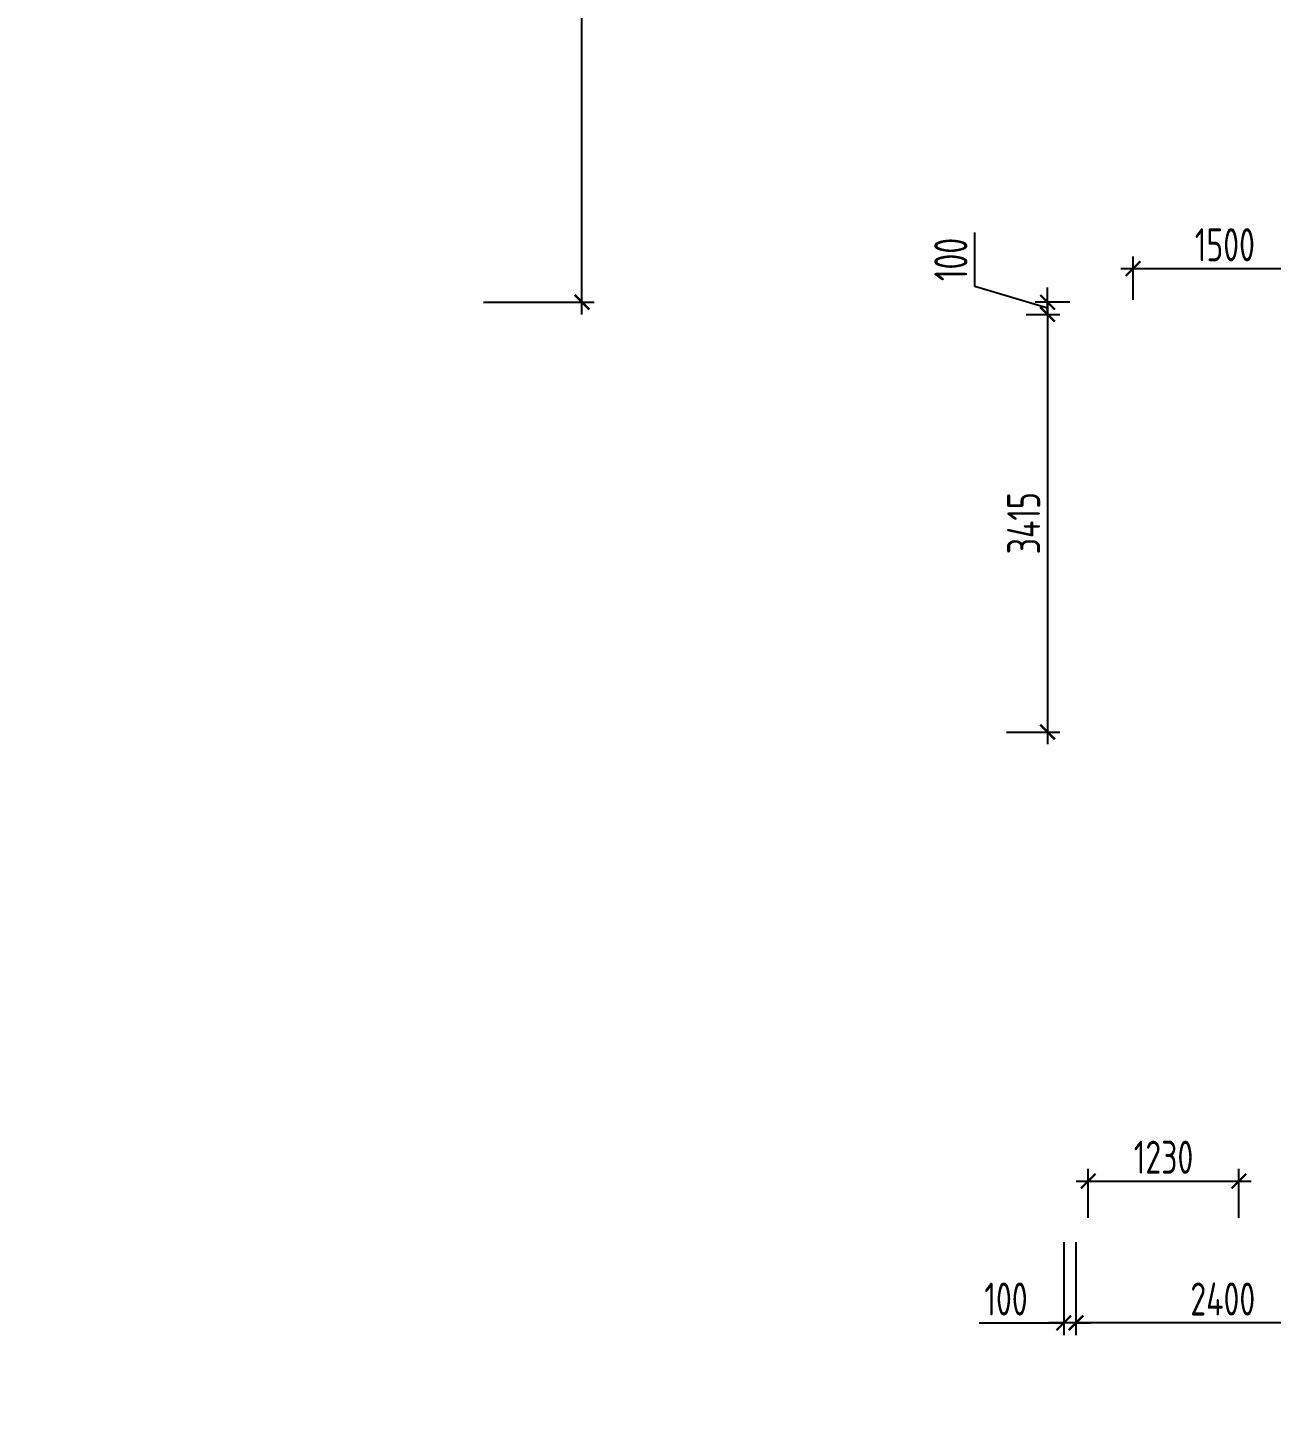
# Model space of a CAD drawing. Header units: millimetres. Extents: x -350007 to 536090, y -888 to 198380.
# Drawn here: x -180628 to -170471, y 69494 to 80921 of the extents above; entities that cross this region are included whole.
import ezdxf

# ---------------------------------------------------------------- set-up
doc = ezdxf.new("R2010")
doc.units = ezdxf.units.MM
doc.layers.add('АР_Размеры нов.', color=15, linetype='Continuous', lineweight=0)
doc.styles.add('ISOCPEUR', font='isocpeur.ttf', dxfattribs={"width": 0.7})
doc.dimstyles.new('R_100', dxfattribs={"dimtxt": 270, "dimasz": 120, "dimexe": 100, "dimexo": 0, "dimgap": 60, "dimtad": 1, "dimdec": 0, "dimrnd": 5, "dimzin": 0, "dimdsep": 46, "dimtxsty": 'ISOCPEUR', "dimblk": 'ARCHTICK', "dimcen": 0, "dimdle": 100, "dimclrd": 256, "dimclre": 256, "dimclrt": 256, "dimadec": 0, "dimazin": 0, "dimtfac": 2, "dimtdec": 0, "dimtofl": 0, "dimtmove": 1, "dimatfit": 3, "dimfxl": 1, "dimtvp": 3, "dimtolj": 1, "dimtzin": 0, "dimarcsym": 0})

# ---------------------------------------------------------------- blocks, each defined once
blk = doc.blocks.new('_ArchTick')
at = {"color": 0, "linetype": 'ByBlock', "const_width": 0.15}
blk.add_lwpolyline([(-0.5, -0.5), (0.5, 0.5)], dxfattribs=at)
blk = doc.blocks.new('*D2772')
at = {"layer": 'АР_Размеры нов.', "lineweight": -2, "ltscale": 100, "transparency": 16777216}
for p, q in [((-171598, 78700), (-171598, 79054)), ((-170098, 78700), (-170098, 79054)), ((-171698, 78954), (-169998, 78954))]:
    blk.add_line(p, q, dxfattribs=at)
at = {"layer": 'АР_Размеры нов.', "lineweight": -2, "ltscale": 100, "transparency": 16777216, "xscale": 120, "yscale": 120, "zscale": 120, "rotation": 180}
blk.add_blockref('_ArchTick', (-171598, 78954), dxfattribs=at)
at = {"layer": 'АР_Размеры нов.', "lineweight": -2, "ltscale": 100, "transparency": 16777216, "xscale": 120, "yscale": 120, "zscale": 120}
blk.add_blockref('_ArchTick', (-170098, 78954), dxfattribs=at)
at = {"layer": 'АР_Размеры нов.', "ltscale": 100, "transparency": 16777216, "insert": (-170848, 79149), "char_height": 270, "attachment_point": 5, "style": 'ISOCPEUR'}
blk.add_mtext('\\A1;1500', dxfattribs=at)
blk = doc.blocks.new('*D2778')
at = {"layer": 'АР_Размеры нов.', "lineweight": -2, "ltscale": 100, "transparency": 16777216}
for p, q in [((-171964, 71196), (-171964, 71596)), ((-170734, 71196), (-170734, 71596)), ((-172064, 71496), (-170634, 71496))]:
    blk.add_line(p, q, dxfattribs=at)
at = {"layer": 'АР_Размеры нов.', "lineweight": -2, "ltscale": 100, "transparency": 16777216, "xscale": 120, "yscale": 120, "zscale": 120, "rotation": 180}
blk.add_blockref('_ArchTick', (-171964, 71496), dxfattribs=at)
at = {"layer": 'АР_Размеры нов.', "lineweight": -2, "ltscale": 100, "transparency": 16777216, "xscale": 120, "yscale": 120, "zscale": 120}
blk.add_blockref('_ArchTick', (-170734, 71496), dxfattribs=at)
at = {"layer": 'АР_Размеры нов.', "ltscale": 100, "transparency": 16777216, "insert": (-171349, 71691), "char_height": 270, "attachment_point": 5, "style": 'ISOCPEUR'}
blk.add_mtext('\\A1;1230', dxfattribs=at)
blk = doc.blocks.new('*D1737')
at = {"layer": 'АР_Размеры нов.', "lineweight": -2, "ltscale": 500, "transparency": 16777216}
for p, q in [((-172065, 70996), (-172065, 70237)), ((-169664, 70996), (-169664, 70237)), ((-169564, 70337), (-172165, 70337))]:
    blk.add_line(p, q, dxfattribs=at)
at = {"layer": 'АР_Размеры нов.', "lineweight": -2, "ltscale": 500, "transparency": 16777216, "xscale": 120, "yscale": 120, "zscale": 120, "rotation": 180}
blk.add_blockref('_ArchTick', (-172065, 70337), dxfattribs=at)
at = {"layer": 'АР_Размеры нов.', "lineweight": -2, "ltscale": 500, "transparency": 16777216, "xscale": 120, "yscale": 120, "zscale": 120}
blk.add_blockref('_ArchTick', (-169664, 70337), dxfattribs=at)
at = {"layer": 'АР_Размеры нов.', "lineweight": 13, "ltscale": 500, "transparency": 16777216, "insert": (-170865, 70532), "char_height": 270, "attachment_point": 5, "style": 'ISOCPEUR'}
blk.add_mtext('\\A1;2400', dxfattribs=at)
blk = doc.blocks.new('*D1738')
at = {"layer": 'АР_Размеры нов.', "lineweight": -2, "ltscale": 500, "transparency": 16777216}
for p, q in [((-172165, 70996), (-172165, 70237)), ((-172065, 70996), (-172065, 70237)), ((-172856, 70337), (-172165, 70337)), ((-172165, 70337), (-172285, 70337)), ((-172065, 70337), (-172165, 70337)), ((-172065, 70337), (-171945, 70337))]:
    blk.add_line(p, q, dxfattribs=at)
at = {"layer": 'АР_Размеры нов.', "lineweight": -2, "ltscale": 500, "transparency": 16777216, "xscale": 120, "yscale": 120, "zscale": 120}
blk.add_blockref('_ArchTick', (-172165, 70337), dxfattribs=at)
at = {"layer": 'АР_Размеры нов.', "lineweight": -2, "ltscale": 500, "transparency": 16777216, "xscale": 120, "yscale": 120, "zscale": 120, "rotation": 180}
blk.add_blockref('_ArchTick', (-172065, 70337), dxfattribs=at)
at = {"layer": 'АР_Размеры нов.', "lineweight": 13, "ltscale": 500, "transparency": 16777216, "insert": (-172636, 70532), "char_height": 270, "attachment_point": 5, "style": 'ISOCPEUR'}
blk.add_mtext('\\A1;100', dxfattribs=at)
blk = doc.blocks.new('*D2055')
at = {"layer": 'АР_Размеры нов.', "lineweight": -2, "ltscale": 500, "transparency": 16777216}
for p, q in [((-172297, 78680), (-172297, 75066)), ((-172472, 78580), (-172197, 78580)), ((-172631, 75166), (-172197, 75166))]:
    blk.add_line(p, q, dxfattribs=at)
at = {"layer": 'АР_Размеры нов.', "lineweight": -2, "ltscale": 500, "transparency": 16777216, "xscale": 120, "yscale": 120, "zscale": 120}
for p, rotation in [((-172297, 78580), 90), ((-172297, 75166), 270)]:
    blk.add_blockref('_ArchTick', p, dxfattribs=dict(at, rotation=rotation))
at = {"layer": 'АР_Размеры нов.', "lineweight": 13, "ltscale": 500, "transparency": 16777216, "insert": (-172492, 76873), "char_height": 270, "attachment_point": 5, "rotation": 90, "style": 'ISOCPEUR'}
blk.add_mtext('\\A1;3415', dxfattribs=at)
blk = doc.blocks.new('*D2200')
at = {"layer": 'АР_Размеры нов.', "lineweight": -2, "ltscale": 500, "transparency": 16777216}
for p, q in [((-172892, 78809), (-172892, 79250)), ((-172297, 78630), (-172892, 78809)), ((-172297, 78680), (-172297, 78800)), ((-172116, 78680), (-172397, 78680)), ((-172297, 78580), (-172297, 78680)), ((-172472, 78580), (-172197, 78580)), ((-172297, 78580), (-172297, 78460))]:
    blk.add_line(p, q, dxfattribs=at)
at = {"layer": 'АР_Размеры нов.', "lineweight": -2, "ltscale": 500, "transparency": 16777216, "xscale": 120, "yscale": 120, "zscale": 120}
for p, rotation in [((-172297, 78680), 270), ((-172297, 78580), 90)]:
    blk.add_blockref('_ArchTick', p, dxfattribs=dict(at, rotation=rotation))
at = {"layer": 'АР_Размеры нов.', "lineweight": 13, "ltscale": 500, "transparency": 16777216, "insert": (-173087, 79029), "char_height": 270, "attachment_point": 5, "rotation": 90, "style": 'ISOCPEUR'}
blk.add_mtext('\\A1;100', dxfattribs=at)
blk = doc.blocks.new('*D4780')
at = {"layer": 'АР_Размеры нов.', "lineweight": -2, "transparency": 16777216}
for p, q in [((-176101, 78580), (-176101, 86451)), ((-176906, 86351), (-176001, 86351)), ((-176906, 78680), (-176001, 78680))]:
    blk.add_line(p, q, dxfattribs=at)
at = {"layer": 'АР_Размеры нов.', "lineweight": -2, "transparency": 16777216, "xscale": 120, "yscale": 120, "zscale": 120}
for p, rotation in [((-176101, 86351), 90), ((-176101, 78680), 270)]:
    blk.add_blockref('_ArchTick', p, dxfattribs=dict(at, rotation=rotation))
at = {"layer": 'АР_Размеры нов.', "transparency": 16777216, "insert": (-176296, 82515), "char_height": 270, "attachment_point": 5, "rotation": 90, "style": 'ISOCPEUR'}
blk.add_mtext('\\A1;7670', dxfattribs=at)
blk = doc.blocks.new('*D7185')
at = {"layer": 'АР_Размеры нов.', "lineweight": -2, "transparency": 16777216}
for p, q in [((-152915, 120873), (-152915, 121315)), ((-153510, 120695), (-152915, 120873)), ((-153510, 120521), (-153510, 120869)), ((-154304, 120769), (-153410, 120769)), ((-154464, 120621), (-153410, 120621)), ((-281179, 60686), (-280586, 60686)), ((-280686, 59785), (-280686, 60786)), ((-281179, 59885), (-280586, 59885))]:
    blk.add_line(p, q, dxfattribs=at)
at = {"layer": 'АР_Размеры нов.', "lineweight": -2, "transparency": 16777216, "xscale": 120, "yscale": 120, "zscale": 120}
for p, rotation in [((-153510, 120769), 90), ((-153510, 120621), 270), ((-280686, 60686), 90), ((-280686, 59885), 270)]:
    blk.add_blockref('_ArchTick', p, dxfattribs=dict(at, rotation=rotation))
at = {"layer": 'АР_Размеры нов.', "transparency": 16777216, "char_height": 270, "attachment_point": 5, "rotation": 90, "style": 'ISOCPEUR'}
for s, insert in [('\\A1;150', (-153110, 121094)), ('\\A1;800', (-280881, 60286))]:
    blk.add_mtext(s, dxfattribs=dict(at, insert=insert))
blk = doc.blocks.new('*D7186')
at = {"layer": 'АР_Размеры нов.', "lineweight": -2, "transparency": 16777216}
for p, q in [((-172393, 113364), (-172393, 115311)), ((-171329, 115211), (-172493, 115211)), ((-171329, 113464), (-172493, 113464)), ((-281179, 59885), (-280586, 59885)), ((-280686, 59985), (-280686, 55406)), ((-281179, 55506), (-280586, 55506))]:
    blk.add_line(p, q, dxfattribs=at)
at = {"layer": 'АР_Размеры нов.', "lineweight": -2, "transparency": 16777216, "xscale": 120, "yscale": 120, "zscale": 120}
for p, rotation in [((-172393, 115211), 90), ((-172393, 113464), 270), ((-280686, 59885), 90), ((-280686, 55506), 270)]:
    blk.add_blockref('_ArchTick', p, dxfattribs=dict(at, rotation=rotation))
at = {"layer": 'АР_Размеры нов.', "transparency": 16777216, "char_height": 270, "attachment_point": 5, "rotation": 90, "style": 'ISOCPEUR'}
for s, insert in [('\\A1;1745', (-172588, 114338)), ('\\A1;4380', (-280881, 57695))]:
    blk.add_mtext(s, dxfattribs=dict(at, insert=insert))

msp = doc.modelspace()

# ---------------------------------------------------------------- dimensions: what is measured, and where the dimension line sits
at = {"layer": 'АР_Размеры нов.'}
for base, p1, p2, picture, middle in [((-153510.4, 120769.1), (-154463.9, 120620.7), (-154303.9, 120769.1), '*D7185', (-153110.4, 120933.4)), ((-280686, 60686.4), (-281179, 59884.7), (-281179, 60686.4), '*D7185', (-280881, 60285.5)), ((-172392.8, 115210.7), (-171328.9, 113464.4), (-171328.9, 115210.7), '*D7186', (-172587.8, 114337.6)), ((-280686, 55506), (-281179, 59884.7), (-281179, 55506), '*D7186', (-280881, 57695.3)), ((-176100.9, 86350.6), (-176906.4, 78680.3), (-176906.4, 86350.6), '*D4780', (-176295.9, 82515.5))]:
    dim = msp.add_linear_dim(base=base, p1=p1, p2=p2, angle=90, dimstyle='R_100', override={"dimpost": '\\X'}, dxfattribs=at)
    dim.commit()
    dim.dimension.update_dxf_attribs({"geometry": picture, "text_midpoint": middle})
at = {"layer": 'АР_Размеры нов.', "lineweight": 13, "ltscale": 500}
for base, p2, picture, middle in [((-172297.1, 78680.3), (-172116.2, 78680.3), '*D2200', (-173087.1, 78868.8)), ((-172297.1, 75165.7), (-172630.6, 75165.7), '*D2055', (-172492.1, 76873))]:
    dim = msp.add_linear_dim(base=base, p1=(-172471.9, 78580.3), p2=p2, angle=90, dimstyle='R_100', override={"dimpost": '\\X'}, dxfattribs=at)
    dim.commit()
    dim.dimension.update_dxf_attribs({"geometry": picture, "text_midpoint": middle})
at = {"layer": 'АР_Размеры нов.', "ltscale": 100}
for base, p1, p2, picture, middle in [((-170097.6, 78953.9), (-171597.6, 78700.3), (-170097.6, 78700.3), '*D2772', (-170847.6, 79148.9)), ((-170733.9, 71495.8), (-171963.9, 71195.7), (-170733.9, 71195.7), '*D2778', (-171348.9, 71690.8))]:
    dim = msp.add_linear_dim(base=base, p1=p1, p2=p2, dimstyle='R_100', override={"dimpost": '\\X', "dimfxl": 2.5, "dimarcsym": 1}, dxfattribs=at)
    dim.commit()
    dim.dimension.update_dxf_attribs({"geometry": picture, "text_midpoint": middle})
at = {"layer": 'АР_Размеры нов.', "lineweight": 13, "ltscale": 500}
dim = msp.add_linear_dim(base=(-172165.5, 70337.2), p1=(-172065.5, 70995.7), p2=(-172165.5, 70995.7), dimstyle='R_100', override={"dimpost": '\\X', "dimfxl": 300, "dimarcsym": 1}, dxfattribs=at)
dim.commit()
dim.dimension.update_dxf_attribs({"geometry": '*D1738', "text_midpoint": (-172635.7, 70217.7), "dimtype": 160})
dim = msp.add_linear_dim(base=(-172065.5, 70337.2), p1=(-169663.8, 70995.7), p2=(-172065.5, 70995.7), dimstyle='R_100', override={"dimpost": '\\X', "dimfxl": 300, "dimarcsym": 1}, dxfattribs=at)
dim.commit()
dim.dimension.update_dxf_attribs({"geometry": '*D1737', "text_midpoint": (-170864.7, 70532.2)})

doc.saveas('drawing.dxf')
